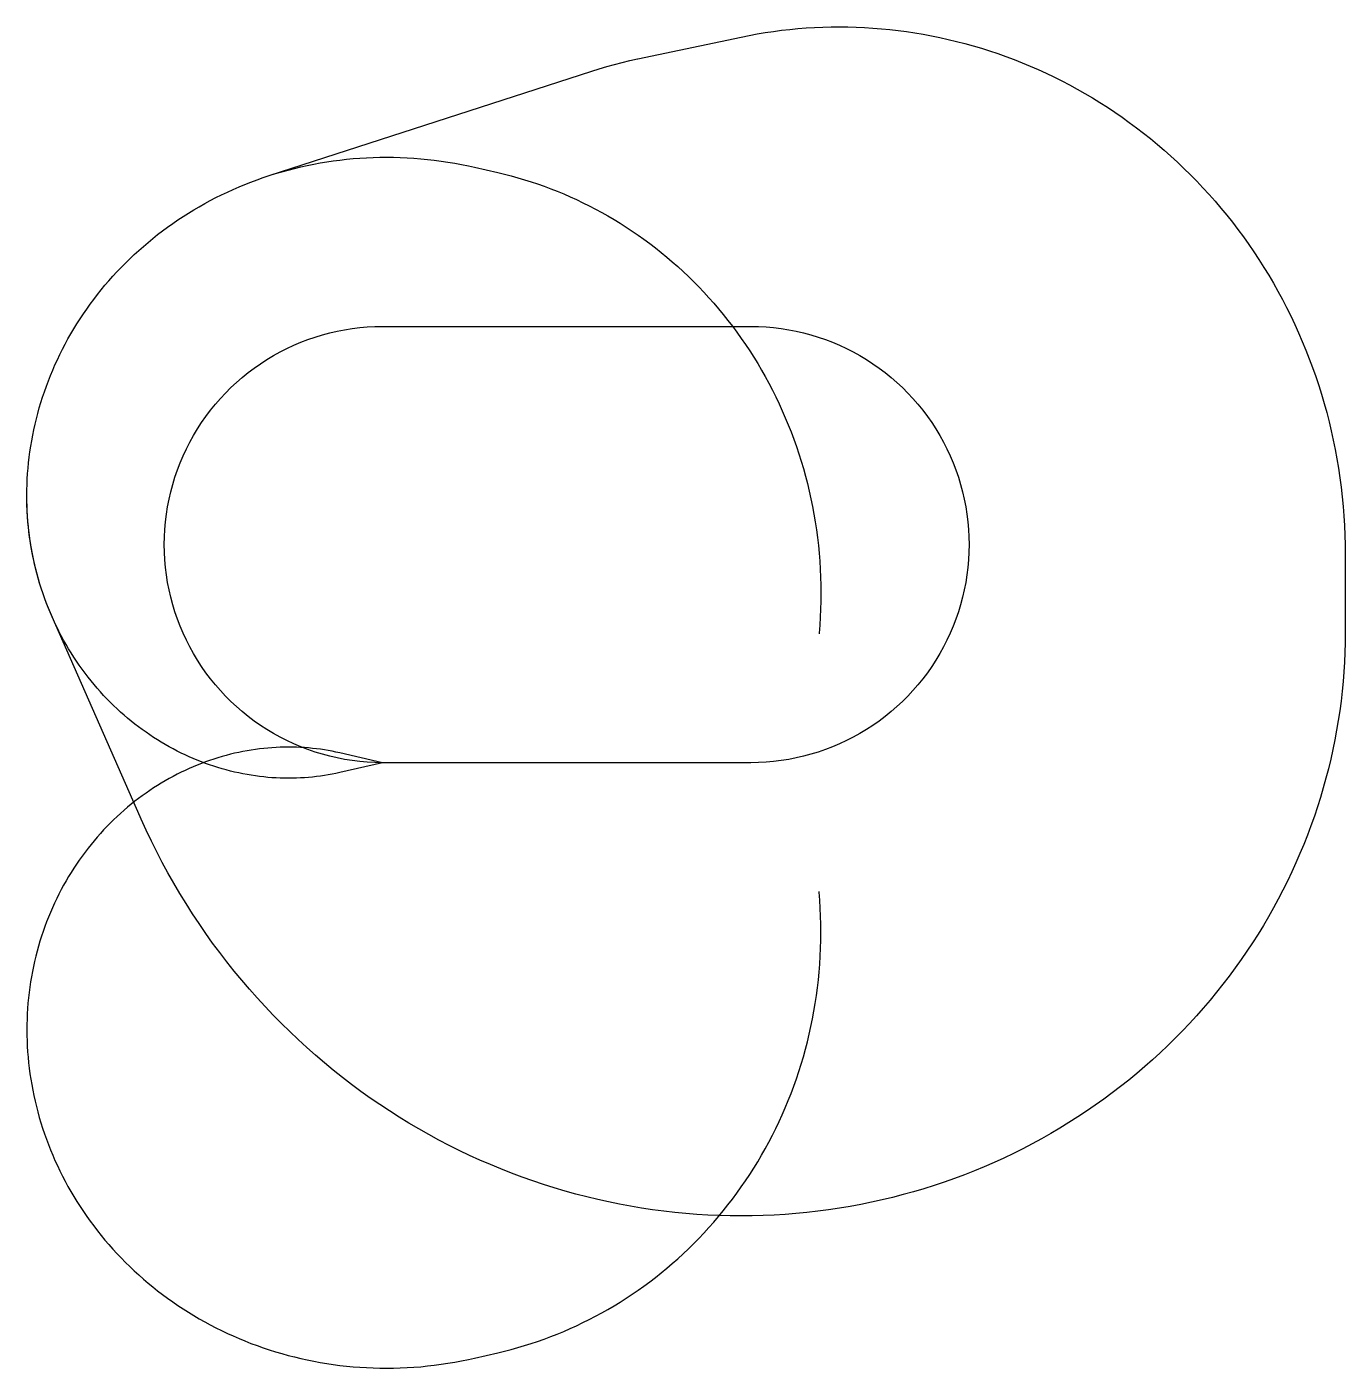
# Model space of a CAD drawing. Header units: metres. Extents: x -21194 to 57364, y -36094 to 43865.
import ezdxf

# ---------------------------------------------------------------- set-up
doc = ezdxf.new("R2010")
doc.units = ezdxf.units.M

msp = doc.modelspace()

# ---------------------------------------------------------------- linework, layer by layer
at = {"layer": 'NorminalTrack', "color": 1}
msp.add_lwpolyline([(0, 0), (0, 0), (-454, 8), (-907, 32), (-1359, 71), (-1810, 127), (-2258, 198), (-2704, 284), (-3146, 386), (-3584, 504), (-4018, 636), (-4447, 784), (-4871, 947), (-5289, 1124), (-5700, 1316), (-6105, 1522), (-6502, 1742), (-6891, 1976), (-7271, 2223), (-7643, 2483), (-8006, 2757), (-8358, 3042), (-8701, 3340), (-9033, 3649), (-9354, 3970), (-9663, 4302), (-9961, 4645), (-10247, 4998), (-10520, 5360), (-10780, 5732), (-11027, 6113), (-11261, 6502), (-11481, 6899), (-11687, 7303), (-11879, 7714), (-12056, 8132), (-12219, 8556), (-12367, 8985), (-12500, 9419), (-12617, 9857), (-12719, 10300), (-12806, 10745), (-12877, 11194), (-12932, 11644), (-12972, 12096), (-12995, 12549), (-13003, 13003), (-12995, 13457), (-12972, 13910), (-12932, 14362), (-12877, 14813), (-12806, 15261), (-12719, 15707), (-12617, 16149), (-12500, 16587), (-12367, 17021), (-12219, 17451), (-12056, 17874), (-11879, 18292), (-11687, 18703), (-11481, 19108), (-11261, 19505), (-11027, 19894), (-10780, 20275), (-10520, 20646), (-10247, 21009), (-9961, 21362), (-9663, 21704), (-9354, 22036), (-9033, 22357), (-8701, 22667), (-8358, 22964), (-8006, 23250), (-7643, 23523), (-7271, 23783), (-6891, 24031), (-6502, 24264), (-6105, 24484), (-5700, 24690), (-5289, 24882), (-4871, 25060), (-4447, 25222), (-4018, 25370), (-3584, 25503), (-3146, 25620), (-2704, 25722), (-2258, 25809), (-1810, 25880), (-1359, 25935), (-907, 25975), (-454, 25999), (0, 26006), (0, 26006), (21947, 26006), (21947, 26006), (22401, 25999), (22854, 25975), (23306, 25935), (23757, 25880), (24205, 25809), (24650, 25722), (25093, 25620), (25531, 25503), (25965, 25370), (26394, 25222), (26818, 25060), (27236, 24882), (27647, 24690), (28052, 24484), (28449, 24264), (28838, 24031), (29218, 23783), (29590, 23523), (29953, 23250), (30305, 22964), (30648, 22667), (30980, 22357), (31301, 22036), (31610, 21704), (31908, 21362), (32194, 21009), (32467, 20646), (32727, 20275), (32974, 19894), (33208, 19505), (33428, 19108), (33634, 18703), (33826, 18292), (34003, 17874), (34166, 17451), (34314, 17021), (34446, 16587), (34564, 16149), (34666, 15707), (34753, 15261), (34824, 14813), (34879, 14362), (34919, 13910), (34942, 13457), (34950, 13003), (34942, 12549), (34919, 12096), (34879, 11644), (34824, 11194), (34753, 10745), (34666, 10300), (34564, 9857), (34446, 9419), (34314, 8985), (34166, 8556), (34003, 8132), (33826, 7714), (33634, 7303), (33428, 6899), (33208, 6502), (32974, 6113), (32727, 5732), (32467, 5360), (32194, 4998), (31908, 4645), (31610, 4302), (31301, 3970), (30980, 3649), (30648, 3340), (30305, 3042), (29953, 2757), (29590, 2483), (29218, 2223), (28838, 1976), (28449, 1742), (28052, 1522), (27647, 1316), (27236, 1124), (26818, 947), (26394, 784), (25965, 636), (25531, 504), (25093, 386), (24650, 284), (24205, 198), (23757, 127), (23306, 71), (22854, 32), (22401, 8), (21947, 0), (0, 0)], dxfattribs=at)
at = {"layer": 'WindSpiral', "color": 5}
for points in [[(0, 0), (-2548, -586), (-2774, -636), (-3003, -682), (-3233, -725), (-3464, -763), (-3697, -798), (-3932, -829), (-4168, -855), (-4405, -878), (-4644, -897), (-4883, -911), (-5124, -921), (-5366, -928), (-5609, -929), (-5852, -927), (-6097, -921), (-6342, -910), (-6588, -894), (-6834, -875), (-7081, -851), (-7328, -822), (-7576, -790), (-7824, -752), (-8072, -711), (-8320, -664), (-8569, -614), (-8817, -558), (-9065, -499), (-9313, -434), (-9561, -366), (-9808, -292), (-10054, -214), (-10301, -131), (-10546, -44), (-10791, 47), (-11035, 144), (-11278, 245), (-11520, 350), (-11761, 460), (-12001, 575), (-12239, 694), (-12477, 818), (-12713, 946), (-12947, 1079), (-13180, 1216), (-13411, 1358), (-13640, 1505), (-13868, 1655), (-14093, 1811), (-14317, 1970), (-14538, 2135), (-14757, 2303), (-14974, 2476), (-15189, 2653), (-15401, 2835), (-15611, 3020), (-15818, 3210), (-16022, 3404), (-16224, 3603), (-16422, 3805), (-16618, 4012), (-16810, 4222), (-17000, 4437), (-17186, 4655), (-17369, 4878), (-17549, 5104), (-17725, 5334), (-17898, 5568), (-18067, 5806), (-18233, 6047), (-18394, 6291), (-18552, 6540), (-18706, 6792), (-18856, 7047), (-19002, 7305), (-19144, 7567), (-19282, 7832), (-19415, 8100), (-19545, 8372), (-19669, 8646), (-19790, 8923), (-19905, 9204), (-20017, 9486), (-20123, 9772), (-20225, 10061), (-20322, 10351), (-20414, 10645), (-20502, 10941), (-20584, 11239), (-20662, 11539), (-20734, 11842), (-20801, 12147), (-20863, 12453), (-20920, 12762), (-20972, 13072), (-21018, 13384), (-21060, 13698), (-21095, 14014), (-21125, 14330), (-21150, 14649), (-21170, 14968), (-21183, 15289), (-21191, 15610), (-21194, 15933), (-21191, 16257), (-21182, 16581), (-21168, 16906), (-21148, 17231), (-21122, 17558), (-21090, 17884), (-21052, 18211), (-21009, 18538), (-20960, 18865), (-20905, 19192), (-20844, 19519), (-20777, 19845), (-20705, 20171), (-20626, 20497), (-20542, 20822), (-20452, 21147), (-20355, 21471), (-20253, 21794), (-20145, 22116), (-20031, 22436), (-19912, 22756), (-19786, 23074), (-19654, 23391), (-19517, 23707), (-19374, 24020), (-19225, 24332), (-19070, 24642), (-18909, 24950), (-18743, 25257), (-18570, 25560), (-18392, 25862), (-18209, 26161), (-18019, 26458), (-17824, 26752), (-17624, 27043), (-17417, 27332), (-17206, 27618), (-16989, 27900), (-16766, 28180), (-16538, 28456), (-16304, 28729), (-16066, 28998), (-15822, 29264), (-15572, 29526), (-15318, 29785), (-15059, 30039), (-14794, 30290), (-14524, 30537), (-14250, 30779), (-13971, 31017), (-13687, 31251), (-13398, 31480), (-13104, 31705), (-12806, 31925), (-12503, 32141), (-12196, 32352), (-11885, 32557), (-11569, 32758), (-11249, 32954), (-10925, 33144), (-10597, 33330), (-10265, 33510), (-9929, 33684), (-9589, 33853), (-9246, 34017), (-8899, 34175), (-8548, 34327), (-8194, 34473), (-7837, 34614), (-7476, 34748), (-7112, 34876), (-6746, 34999), (-6746, 34999), (12471, 41226), (12918, 41366), (13368, 41499), (13821, 41625), (14278, 41742), (14737, 41852), (15199, 41954), (15209, 41956), (21367, 43258), (21844, 43354), (22324, 43443), (22807, 43523), (23292, 43595), (23778, 43658), (24267, 43713), (24757, 43760), (25249, 43798), (25743, 43828), (26238, 43849), (26734, 43861), (27231, 43865), (27729, 43860), (28227, 43846), (28727, 43824), (29226, 43793), (29726, 43753), (30226, 43704), (30726, 43647), (31226, 43580), (31725, 43505), (32224, 43421), (32723, 43328), (33220, 43226), (33716, 43115), (34212, 42996), (34706, 42867), (35198, 42730), (35689, 42584), (36178, 42429), (36665, 42266), (37151, 42093), (37633, 41912), (38114, 41722), (38592, 41524), (39067, 41316), (39539, 41100), (40008, 40876), (40474, 40643), (40937, 40401), (41396, 40151), (41852, 39893), (42303, 39626), (42751, 39351), (43195, 39068), (43634, 38776), (44069, 38477), (44499, 38169), (44925, 37853), (45346, 37530), (45761, 37198), (46172, 36859), (46577, 36512), (46977, 36157), (47371, 35795), (47760, 35426), (48142, 35049), (48519, 34665), (48889, 34274), (49254, 33875), (49611, 33470), (49962, 33058), (50307, 32639), (50645, 32213), (50975, 31781), (51299, 31343), (51616, 30898), (51925, 30447), (52226, 29990), (52521, 29527), (52807, 29058), (53086, 28584), (53357, 28103), (53620, 27618), (53874, 27127), (54121, 26631), (54359, 26130), (54589, 25624), (54810, 25113), (55023, 24598), (55227, 24078), (55422, 23554), (55609, 23026), (55786, 22494), (55955, 21958), (56114, 21418), (56264, 20875), (56404, 20328), (56536, 19778), (56658, 19225), (56770, 18669), (56873, 18110), (56966, 17549), (57050, 16985), (57124, 16419), (57188, 15851), (57242, 15281), (57286, 14710), (57321, 14136), (57345, 13562), (57360, 12986), (57364, 12447), (57364, 7729), (57359, 7151), (57344, 6573), (57318, 5994), (57283, 5414), (57237, 4835), (57182, 4255), (57116, 3676), (57039, 3097), (56953, 2518), (56856, 1940), (56749, 1364), (56632, 788), (56505, 213), (56367, -360), (56219, -931), (56061, -1501), (55893, -2068), (55715, -2634), (55527, -3197), (55328, -3758), (55119, -4316), (54901, -4870), (54672, -5422), (54434, -5971), (54185, -6516), (53927, -7058), (53659, -7595), (53381, -8129), (53093, -8659), (52796, -9184), (52489, -9705), (52173, -10221), (51847, -10732), (51512, -11239), (51168, -11740), (50814, -12236), (50452, -12726), (50080, -13210), (49699, -13689), (49310, -14161), (48911, -14628), (48504, -15088), (48089, -15541), (47665, -15988), (47232, -16428), (46792, -16861), (46343, -17287), (45886, -17706), (45421, -18117), (44949, -18520), (44469, -18916), (43981, -19304), (43486, -19684), (42984, -20055), (42474, -20419), (41958, -20774), (41435, -21120), (40905, -21458), (40368, -21787), (39825, -22106), (39276, -22417), (38720, -22719), (38159, -23011), (37592, -23294), (37019, -23567), (36441, -23830), (35857, -24084), (35268, -24328), (34674, -24562), (34076, -24786), (33473, -24999), (32865, -25203), (32253, -25396), (31637, -25578), (31017, -25750), (30393, -25912), (29765, -26062), (29134, -26202), (28500, -26331), (27863, -26449), (27223, -26556), (26581, -26652), (25935, -26737), (25288, -26811), (24639, -26874), (23987, -26925), (23334, -26965), (22680, -26993), (22024, -27010), (21368, -27016), (20710, -27010), (20051, -26993), (19393, -26964), (18733, -26924), (18074, -26872), (17415, -26809), (16756, -26734), (16098, -26647), (15440, -26549), (14784, -26439), (14128, -26317), (13474, -26184), (12822, -26040), (12171, -25883), (11522, -25716), (10875, -25536), (10231, -25345), (9590, -25143), (8951, -24929), (8315, -24704), (7682, -24468), (7053, -24220), (6427, -23961), (5805, -23690), (5187, -23409), (4573, -23116), (3964, -22812), (3359, -22497), (2760, -22172), (2165, -21835), (1575, -21488), (991, -21130), (412, -20761), (-161, -20382), (-728, -19992), (-1289, -19592), (-1843, -19182), (-2391, -18761), (-2932, -18331), (-3466, -17891), (-3993, -17440), (-4513, -16980), (-5026, -16511), (-5530, -16032), (-6027, -15543), (-6516, -15046), (-6997, -14539), (-7470, -14023), (-7934, -13499), (-8389, -12966), (-8836, -12424), (-9274, -11874), (-9702, -11315), (-10121, -10749), (-10531, -10174), (-10931, -9592), (-11322, -9002), (-11702, -8404), (-12073, -7800), (-12433, -7188), (-12784, -6569), (-13123, -5943), (-13452, -5311), (-13771, -4672), (-14078, -4028), (-14375, -3376), (-14443, -3223), (-19692, 8698), (-19812, 8976), (-19927, 9257), (-20037, 9540), (-20143, 9826), (-20244, 10115), (-20340, 10407), (-20431, 10701), (-20518, 10997), (-20599, 11295), (-20676, 11596), (-20747, 11899), (-20813, 12204), (-20875, 12511), (-20931, 12820), (-20981, 13131), (-21027, 13444), (-21067, 13758), (-21101, 14073), (-21131, 14390), (-21154, 14709), (-21173, 15028), (-21185, 15349), (-21192, 15671), (-21194, 15918)], [(0, 0), (-2548, -586), (-2774, -636), (-3003, -682), (-3233, -725), (-3464, -763), (-3697, -798), (-3932, -829), (-4168, -855), (-4405, -878), (-4644, -897), (-4883, -911), (-5124, -921), (-5366, -928), (-5609, -929), (-5852, -927), (-6097, -921), (-6342, -910), (-6588, -894), (-6834, -875), (-7081, -851), (-7328, -822), (-7576, -790), (-7824, -752), (-8072, -711), (-8320, -664), (-8569, -614), (-8817, -558), (-9065, -499), (-9313, -434), (-9561, -366), (-9808, -292), (-10054, -214), (-10301, -131), (-10546, -44), (-10791, 47), (-11035, 144), (-11278, 245), (-11520, 350), (-11761, 460), (-12001, 575), (-12239, 694), (-12477, 818), (-12713, 946), (-12947, 1079), (-13180, 1216), (-13411, 1358), (-13640, 1505), (-13868, 1655), (-14093, 1811), (-14317, 1970), (-14538, 2135), (-14757, 2303), (-14974, 2476), (-15189, 2653), (-15401, 2835), (-15611, 3020), (-15818, 3210), (-16022, 3404), (-16224, 3603), (-16422, 3805), (-16618, 4012), (-16810, 4222), (-17000, 4437), (-17186, 4655), (-17369, 4878), (-17549, 5104), (-17725, 5334), (-17898, 5568), (-18067, 5806), (-18233, 6047), (-18394, 6291), (-18552, 6540), (-18706, 6792), (-18856, 7047), (-19002, 7305), (-19144, 7567), (-19282, 7832), (-19415, 8100), (-19545, 8372), (-19669, 8646), (-19790, 8923), (-19905, 9204), (-20017, 9486), (-20123, 9772), (-20225, 10061), (-20322, 10351), (-20414, 10645), (-20502, 10941), (-20584, 11239), (-20662, 11539), (-20734, 11842), (-20801, 12147), (-20863, 12453), (-20920, 12762), (-20972, 13072), (-21018, 13384), (-21060, 13698), (-21095, 14014), (-21125, 14330), (-21150, 14649), (-21170, 14968), (-21183, 15289), (-21191, 15610), (-21194, 15933), (-21191, 16257), (-21182, 16581), (-21168, 16906), (-21148, 17231), (-21122, 17558), (-21090, 17884), (-21052, 18211), (-21009, 18538), (-20960, 18865), (-20905, 19192), (-20844, 19519), (-20777, 19845), (-20705, 20171), (-20626, 20497), (-20542, 20822), (-20452, 21147), (-20355, 21471), (-20253, 21794), (-20145, 22116), (-20031, 22436), (-19912, 22756), (-19786, 23074), (-19654, 23391), (-19517, 23707), (-19374, 24020), (-19225, 24332), (-19070, 24642), (-18909, 24950), (-18743, 25257), (-18570, 25560), (-18392, 25862), (-18209, 26161), (-18019, 26458), (-17824, 26752), (-17624, 27043), (-17417, 27332), (-17206, 27618), (-16989, 27900), (-16766, 28180), (-16538, 28456), (-16304, 28729), (-16066, 28998), (-15822, 29264), (-15572, 29526), (-15318, 29785), (-15059, 30039), (-14794, 30290), (-14524, 30537), (-14250, 30779), (-13971, 31017), (-13687, 31251), (-13398, 31480), (-13104, 31705), (-12806, 31925), (-12503, 32141), (-12196, 32352), (-11885, 32557), (-11569, 32758), (-11249, 32954), (-10925, 33144), (-10597, 33330), (-10265, 33510), (-9929, 33684), (-9589, 33853), (-9246, 34017), (-8899, 34175), (-8548, 34327), (-8194, 34473), (-7837, 34614), (-7476, 34748), (-7112, 34876), (-6746, 34999), (-6376, 35115), (-6004, 35225), (-5628, 35329), (-5251, 35426), (-4870, 35517), (-4487, 35602), (-4102, 35680), (-3715, 35751), (-3326, 35816), (-2935, 35874), (-2542, 35926), (-2147, 35970), (-1751, 36008), (-1353, 36039), (-954, 36063), (-553, 36080), (-152, 36091), (251, 36094), (654, 36090), (1059, 36079), (1464, 36061), (1869, 36036), (2275, 36004), (2681, 35964), (3087, 35918), (3493, 35864), (3899, 35803), (4305, 35735), (4710, 35659), (5115, 35576), (5483, 35495), (6872, 35175), (7270, 35080), (7667, 34978), (8063, 34868), (8458, 34751), (8852, 34628), (9245, 34497), (9635, 34359), (10025, 34213), (10412, 34061), (10798, 33902), (11181, 33735), (11563, 33562), (11942, 33381), (12319, 33194), (12693, 33000), (13064, 32798), (13433, 32590), (13799, 32375), (14161, 32153), (14521, 31924), (14877, 31689), (15230, 31447), (15579, 31198), (15925, 30943), (16267, 30681), (16604, 30413), (16938, 30138), (17268, 29857), (17593, 29570), (17914, 29276), (18231, 28976), (18542, 28670), (18849, 28359), (19151, 28041), (19448, 27717), (19741, 27387), (20027, 27052), (20309, 26711), (20585, 26365), (20855, 26013), (21120, 25656), (21379, 25293), (21632, 24925), (21880, 24552), (22121, 24174), (22356, 23792), (22585, 23404), (22807, 23012), (23023, 22615), (23232, 22213), (23435, 21808), (23631, 21398), (23820, 20983), (24002, 20565), (24178, 20143), (24346, 19717), (24507, 19287), (24661, 18854), (24807, 18417), (24946, 17977), (25078, 17533), (25202, 17087), (25319, 16637), (25428, 16185), (25529, 15730), (25623, 15273), (25708, 14813), (25786, 14351), (25856, 13886), (25917, 13420), (25971, 12952), (26017, 12482), (26054, 12010), (26084, 11537), (26105, 11062), (26118, 10587), (26122, 10110), (26118, 9632), (26106, 9154), (26086, 8675), (26057, 8196), (26019, 7716), (26016, 7672)], [(0, 0), (-2548, 586), (-2774, 636), (-3003, 682), (-3233, 725), (-3464, 763), (-3697, 798), (-3932, 829), (-4168, 855), (-4405, 878), (-4644, 897), (-4883, 911), (-5124, 921), (-5366, 928), (-5609, 929), (-5852, 927), (-6097, 921), (-6342, 910), (-6588, 894), (-6834, 875), (-7081, 851), (-7328, 822), (-7576, 790), (-7824, 752), (-8072, 711), (-8320, 664), (-8569, 614), (-8817, 558), (-9065, 499), (-9313, 434), (-9561, 366), (-9808, 292), (-10054, 214), (-10301, 131), (-10546, 44), (-10791, -47), (-11035, -144), (-11278, -245), (-11520, -350), (-11761, -460), (-12001, -575), (-12239, -694), (-12477, -818), (-12713, -946), (-12947, -1079), (-13180, -1216), (-13411, -1358), (-13640, -1505), (-13868, -1655), (-14093, -1811), (-14317, -1970), (-14538, -2135), (-14757, -2303), (-14974, -2476), (-15189, -2653), (-15401, -2835), (-15611, -3020), (-15818, -3210), (-16022, -3404), (-16224, -3603), (-16422, -3805), (-16618, -4012), (-16810, -4222), (-17000, -4437), (-17186, -4655), (-17369, -4878), (-17549, -5104), (-17725, -5334), (-17898, -5568), (-18067, -5806), (-18233, -6047), (-18394, -6291), (-18552, -6540), (-18706, -6792), (-18856, -7047), (-19002, -7305), (-19144, -7567), (-19282, -7832), (-19415, -8100), (-19545, -8372), (-19669, -8646), (-19790, -8923), (-19905, -9204), (-20017, -9486), (-20123, -9772), (-20225, -10061), (-20322, -10351), (-20414, -10645), (-20502, -10941), (-20584, -11239), (-20662, -11539), (-20734, -11842), (-20801, -12147), (-20863, -12453), (-20920, -12762), (-20972, -13072), (-21018, -13384), (-21060, -13698), (-21095, -14014), (-21125, -14330), (-21150, -14649), (-21170, -14968), (-21183, -15289), (-21191, -15610), (-21194, -15933), (-21191, -16257), (-21182, -16581), (-21168, -16906), (-21148, -17231), (-21122, -17558), (-21090, -17884), (-21052, -18211), (-21009, -18538), (-20960, -18865), (-20905, -19192), (-20844, -19519), (-20777, -19845), (-20705, -20171), (-20626, -20497), (-20542, -20822), (-20452, -21147), (-20355, -21471), (-20253, -21794), (-20145, -22116), (-20031, -22436), (-19912, -22756), (-19786, -23074), (-19654, -23391), (-19517, -23707), (-19374, -24020), (-19225, -24332), (-19070, -24642), (-18909, -24950), (-18743, -25257), (-18570, -25560), (-18392, -25862), (-18209, -26161), (-18019, -26458), (-17824, -26752), (-17624, -27043), (-17417, -27332), (-17206, -27618), (-16989, -27900), (-16766, -28180), (-16538, -28456), (-16304, -28729), (-16066, -28998), (-15822, -29264), (-15572, -29526), (-15318, -29785), (-15059, -30039), (-14794, -30290), (-14524, -30537), (-14250, -30779), (-13971, -31017), (-13687, -31251), (-13398, -31480), (-13104, -31705), (-12806, -31925), (-12503, -32141), (-12196, -32352), (-11885, -32557), (-11569, -32758), (-11249, -32954), (-10925, -33144), (-10597, -33330), (-10265, -33510), (-9929, -33684), (-9589, -33853), (-9246, -34017), (-8899, -34175), (-8548, -34327), (-8194, -34473), (-7837, -34614), (-7476, -34748), (-7112, -34876), (-6746, -34999), (-6376, -35115), (-6004, -35225), (-5628, -35329), (-5251, -35426), (-4870, -35517), (-4487, -35602), (-4102, -35680), (-3715, -35751), (-3326, -35816), (-2935, -35874), (-2542, -35926), (-2147, -35970), (-1751, -36008), (-1353, -36039), (-954, -36063), (-553, -36080), (-152, -36091), (251, -36094), (654, -36090), (1059, -36079), (1464, -36061), (1869, -36036), (2275, -36004), (2681, -35964), (3087, -35918), (3493, -35864), (3899, -35803), (4305, -35735), (4710, -35659), (5115, -35576), (5483, -35495), (6872, -35175), (7270, -35080), (7667, -34978), (8063, -34868), (8458, -34751), (8852, -34628), (9245, -34497), (9635, -34359), (10025, -34213), (10412, -34061), (10798, -33902), (11181, -33735), (11563, -33562), (11942, -33381), (12319, -33194), (12693, -33000), (13064, -32798), (13433, -32590), (13799, -32375), (14161, -32153), (14521, -31924), (14877, -31689), (15230, -31447), (15579, -31198), (15925, -30943), (16267, -30681), (16604, -30413), (16938, -30138), (17268, -29857), (17593, -29570), (17914, -29276), (18231, -28976), (18542, -28670), (18849, -28359), (19151, -28041), (19448, -27717), (19741, -27387), (20027, -27052), (20309, -26711), (20585, -26365), (20855, -26013), (21120, -25656), (21379, -25293), (21632, -24925), (21880, -24552), (22121, -24174), (22356, -23792), (22585, -23404), (22807, -23012), (23023, -22615), (23232, -22213), (23435, -21808), (23631, -21398), (23820, -20983), (24002, -20565), (24178, -20143), (24346, -19717), (24507, -19287), (24661, -18854), (24807, -18417), (24946, -17977), (25078, -17533), (25202, -17087), (25319, -16637), (25428, -16185), (25529, -15730), (25623, -15273), (25708, -14813), (25786, -14351), (25856, -13886), (25917, -13420), (25971, -12952), (26017, -12482), (26054, -12010), (26084, -11537), (26105, -11062), (26118, -10587), (26122, -10110), (26118, -9632), (26106, -9154), (26086, -8675), (26057, -8196), (26019, -7716), (26016, -7672)]]:
    msp.add_lwpolyline(points, dxfattribs=at)

doc.saveas('drawing.dxf')
